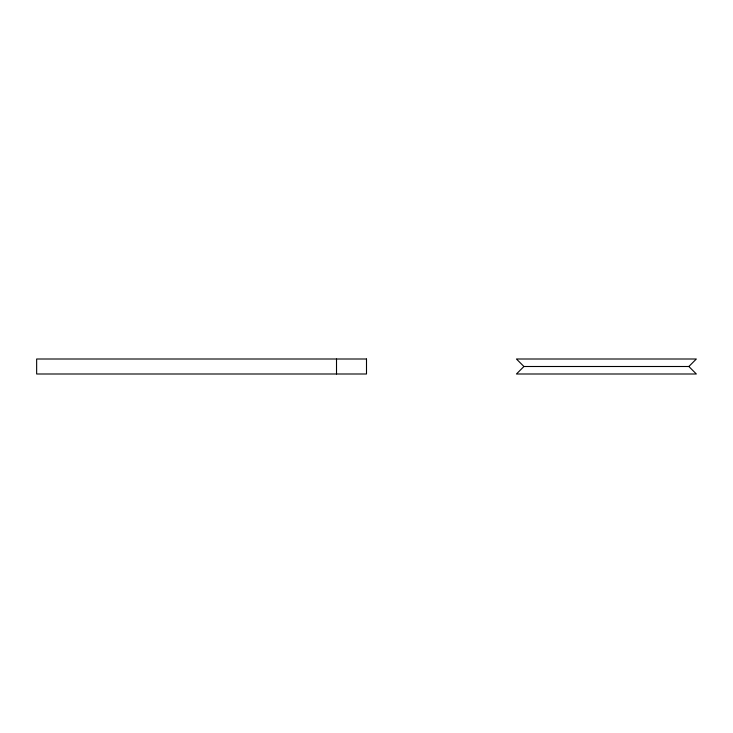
<?xml version="1.0" encoding="UTF-8"?>
<svg xmlns="http://www.w3.org/2000/svg" width="733" height="733" viewBox="0 0 733 733"><rect width="100%" height="100%" fill="white"/><g stroke="black" fill="none" stroke-linecap="round" stroke-linejoin="round"><path stroke-width="1.1" d="M523.93 366.5L516.435 373.995L696.35 373.995L688.855 366.5L523.93 366.5L516.435 359.005L696.35 359.005L688.855 366.5M336.511 359.005L336.511 373.995M366.5 359.005L36.65 359.005L36.65 373.995L366.5 373.995L366.5 359.005"/></g></svg>
